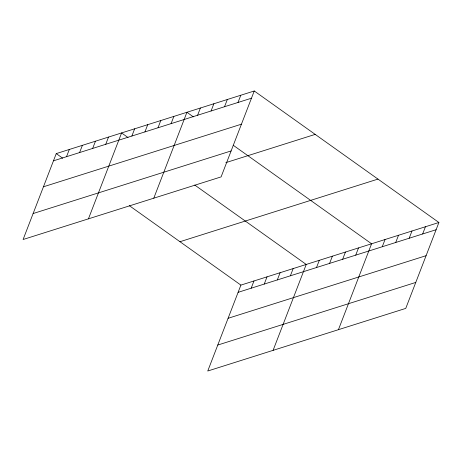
<?xml version="1.0" encoding="UTF-8"?>
<svg xmlns="http://www.w3.org/2000/svg" width="462" height="462" viewBox="0 0 462 462"><rect width="100%" height="100%" fill="white"/><g stroke="black" fill="none" stroke-linecap="round" stroke-linejoin="round"><path stroke-width="0.69" d="M254.25 90.985L56.249 153.603L23.1 239.507L221.102 176.894L254.25 90.985L438.9 222.493L405.752 308.397L207.75 371.015L240.898 285.106L438.9 222.493M66.528 156.699L69.317 149.469M79.597 152.564L82.386 145.339M92.666 148.429L95.455 141.205M105.734 144.3L108.518 137.07M88.438 218.844L121.587 132.94L128.032 137.532M131.866 136.036L134.656 128.806M144.935 131.901L147.725 124.676M158.004 127.766L160.793 120.542M171.073 123.637L173.862 116.407M153.782 198.181L186.931 112.278L193.376 116.869M197.609 115.246L200.393 108.021M211.07 110.99L213.86 103.759M224.532 106.728L227.321 99.503M237.999 102.472L240.789 95.247M251.178 288.201L253.967 280.977M264.247 284.066L267.03 276.842M277.315 279.937L280.099 272.707M290.379 275.802L293.168 268.578M273.088 350.352L306.237 264.443L194.733 185.031M316.516 267.538L319.306 260.314M329.585 263.404L332.374 256.179M342.654 259.274L345.443 252.044M355.723 255.14L358.512 247.915M338.432 329.689L371.581 243.78L233.218 145.241M382.253 246.748L385.042 239.524M395.72 242.492L398.51 235.268M409.182 238.236L411.971 231.006M422.649 233.974L425.438 226.75M53.459 160.828L251.461 98.215M43.44 186.792L241.447 124.18M33.12 213.542L231.121 150.93M225.854 162.636L315.188 134.384M179.961 241.713L377.968 179.094M238.109 292.33L436.111 229.718M228.089 318.295L426.091 255.682M217.769 345.05L415.771 282.432M56.249 153.603L62.693 158.195M129.389 205.694L240.898 285.106"/></g></svg>
